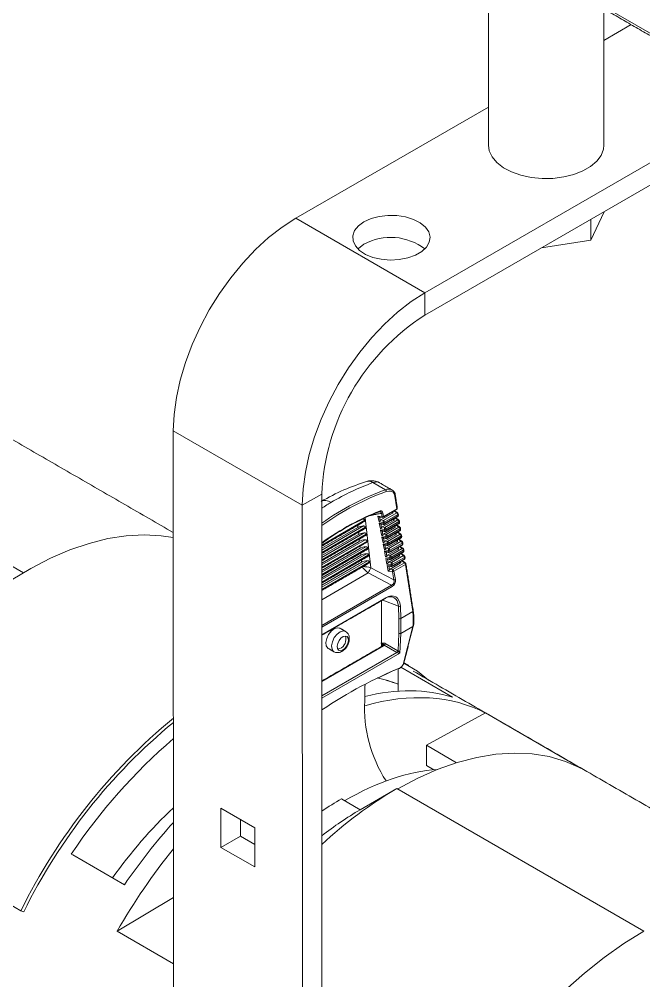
# Model space of a CAD drawing. Extents: x 12.1 to 108.7, y 1 to 80.4.
# Drawn here: x 73.32 to 77.6, y 10.23 to 16.82 of the extents above; entities that cross this region are included whole.
import ezdxf

# ---------------------------------------------------------------- set-up
doc = ezdxf.new("R2010")
doc.units = 0
doc.header["$MEASUREMENT"] = 0
doc.linetypes.add('SLD-Solid', pattern=[0])
doc.layers.get('0').update_dxf_attribs({"linetype": 'CONTINUOUS'})

msp = doc.modelspace()

# ---------------------------------------------------------------- linework, layer by layer
at = {"color": 7, "linetype": 'SLD-Solid', "lineweight": 15}
for p, q in [((77.3518, 16.8902), (77.7524, 16.6591)), ((77.3283, 16.6702), (77.516, 16.7786)), ((76.1026, 14.9423), (78.6482, 16.4118)), ((75.2187, 15.4524), (76.5384, 16.2142)), ((76.1026, 14.7888), (78.6482, 16.2583)), ((77.3304, 15.4975), (77.2397, 15.3022)), ((75.2187, 15.4524), (76.1026, 14.9423)), ((77.2397, 15.3022), (77.2397, 15.4452)), ((77.2397, 15.3022), (76.9012, 15.2498)), ((76.1026, 14.9423), (76.1026, 14.7888)), ((74.3788, 13.9973), (75.2627, 13.4872)), ((74.3794, 9.8243), (74.3788, 13.9973)), ((71.7888, 13.9277), (73.3513, 13.0258)), ((75.7467, 13.6431), (75.8319, 13.5939)), ((75.3956, 13.564), (75.2627, 13.4872)), ((75.3966, 6.7431), (75.3956, 13.564)), ((75.8953, 13.5643), (75.9108, 13.4641)), ((75.2637, 6.6664), (75.2627, 13.4872)), ((75.8016, 13.3868), (75.8811, 13.4327)), ((75.8046, 13.4327), (75.8092, 13.4082)), ((75.8188, 13.411), (75.8142, 13.4355)), ((75.8188, 13.411), (75.9108, 13.4641)), ((75.8191, 13.384), (75.9099, 13.4364)), ((75.8811, 13.4327), (75.8796, 13.4423)), ((75.9099, 13.4364), (75.8909, 13.4488)), ((75.6903, 13.3851), (75.3957, 13.215)), ((75.3957, 13.2112), (75.6907, 13.3815)), ((75.6505, 13.3784), (75.676, 13.3931)), ((75.6907, 13.3815), (75.6903, 13.3851)), ((75.733, 13.0586), (75.6943, 13.4008)), ((75.7812, 13.4123), (75.8092, 13.4082)), ((75.7885, 13.3739), (75.7812, 13.4123)), ((75.8165, 13.3694), (75.7885, 13.3739)), ((75.7923, 13.4074), (75.797, 13.3825)), ((75.8016, 13.3868), (75.8191, 13.384)), ((75.8107, 13.3387), (75.8887, 13.3837)), ((75.8183, 13.3602), (75.8165, 13.3694)), ((75.9169, 13.4246), (75.8261, 13.3722)), ((75.8261, 13.3722), (75.8279, 13.363)), ((75.8279, 13.363), (75.9183, 13.4152)), ((75.8282, 13.3359), (75.9175, 13.3874)), ((75.9245, 13.3757), (75.8352, 13.3241)), ((75.8887, 13.3837), (75.8872, 13.3934)), ((75.9175, 13.3874), (75.8984, 13.3998)), ((75.9183, 13.4152), (75.9169, 13.4246)), ((75.9259, 13.3663), (75.9245, 13.3757)), ((75.3957, 13.1807), (75.6814, 13.3456)), ((75.6957, 13.3376), (75.3957, 13.1644)), ((75.6424, 13.3355), (75.3957, 13.1931)), ((75.3957, 13.1605), (75.6961, 13.334)), ((75.6408, 13.3493), (75.6424, 13.3355)), ((75.6462, 13.3018), (75.6478, 13.288)), ((75.6961, 13.334), (75.6957, 13.3376)), ((75.7903, 13.3643), (75.8183, 13.3602)), ((75.7975, 13.3258), (75.7903, 13.3643)), ((75.8256, 13.3213), (75.7975, 13.3258)), ((75.7993, 13.3162), (75.8273, 13.3121)), ((75.8066, 13.2777), (75.7993, 13.3162)), ((75.8013, 13.3593), (75.806, 13.3344)), ((75.8104, 13.3113), (75.8151, 13.2863)), ((75.8107, 13.3387), (75.8282, 13.3359)), ((75.8197, 13.2906), (75.8963, 13.3348)), ((75.8273, 13.3121), (75.8256, 13.3213)), ((75.8352, 13.3241), (75.8369, 13.3149)), ((75.8369, 13.3149), (75.9259, 13.3663)), ((75.8372, 13.2878), (75.925, 13.3385)), ((75.932, 13.3267), (75.8442, 13.276)), ((75.8459, 13.2668), (75.9335, 13.3174)), ((75.8963, 13.3348), (75.8948, 13.3445)), ((75.925, 13.3385), (75.9059, 13.3509)), ((75.9326, 13.2895), (75.9135, 13.302)), ((75.9335, 13.3174), (75.932, 13.3267)), ((75.3957, 13.13), (75.6868, 13.2981)), ((75.701, 13.2901), (75.3957, 13.1138)), ((75.6478, 13.288), (75.3957, 13.1425)), ((75.3957, 13.1099), (75.7015, 13.2864)), ((75.3957, 13.0794), (75.6922, 13.2506)), ((75.7064, 13.2426), (75.3957, 13.0632)), ((75.6532, 13.2405), (75.3957, 13.0918)), ((75.3957, 13.0593), (75.7068, 13.2389)), ((75.3974, 13.2323), (75.4443, 13.2594)), ((75.6516, 13.2543), (75.6532, 13.2405)), ((75.7015, 13.2864), (75.701, 13.2901)), ((75.7068, 13.2389), (75.7064, 13.2426)), ((75.8346, 13.2732), (75.8066, 13.2777)), ((75.8084, 13.2682), (75.8363, 13.2641)), ((75.8156, 13.2296), (75.8084, 13.2682)), ((75.8194, 13.2632), (75.8241, 13.2382)), ((75.8197, 13.2906), (75.8372, 13.2878)), ((75.8288, 13.2425), (75.9039, 13.2858)), ((75.8288, 13.2425), (75.8463, 13.2397)), ((75.8363, 13.2641), (75.8346, 13.2732)), ((75.8378, 13.1944), (75.9115, 13.2369)), ((75.8442, 13.276), (75.8459, 13.2668)), ((75.8463, 13.2397), (75.9326, 13.2895)), ((75.9396, 13.2778), (75.8533, 13.2279)), ((75.855, 13.2188), (75.9411, 13.2685)), ((75.8553, 13.1916), (75.9402, 13.2406)), ((75.9039, 13.2858), (75.9024, 13.2956)), ((75.9115, 13.2369), (75.9099, 13.2467)), ((75.9402, 13.2406), (75.921, 13.2531)), ((75.9411, 13.2685), (75.9396, 13.2778)), ((75.3957, 13.0288), (75.6976, 13.2031)), ((75.7118, 13.195), (75.3957, 13.0125)), ((75.6585, 13.193), (75.3957, 13.0412)), ((75.3957, 13.0087), (75.7122, 13.1914)), ((75.657, 13.2068), (75.6585, 13.193)), ((75.7122, 13.1914), (75.7118, 13.195)), ((75.8437, 13.2251), (75.8156, 13.2296)), ((75.8174, 13.2201), (75.8454, 13.216)), ((75.8247, 13.1815), (75.8174, 13.2201)), ((75.8527, 13.1771), (75.8247, 13.1815)), ((75.8265, 13.1721), (75.8544, 13.168)), ((75.8337, 13.1334), (75.8265, 13.1721)), ((75.8285, 13.2152), (75.8332, 13.1901)), ((75.8378, 13.1944), (75.8553, 13.1916)), ((75.8454, 13.216), (75.8437, 13.2251)), ((75.8469, 13.1463), (75.919, 13.1879)), ((75.8544, 13.168), (75.8527, 13.1771)), ((75.8533, 13.2279), (75.855, 13.2188)), ((75.9472, 13.2288), (75.8623, 13.1798)), ((75.8623, 13.1798), (75.864, 13.1707)), ((75.864, 13.1707), (75.9486, 13.2196)), ((75.8644, 13.1435), (75.9478, 13.1916)), ((75.9548, 13.1799), (75.8714, 13.1317)), ((75.8731, 13.1227), (75.9562, 13.1707)), ((75.919, 13.1879), (75.9175, 13.1978)), ((75.9478, 13.1916), (75.9286, 13.2042)), ((75.9486, 13.2196), (75.9472, 13.2288)), ((75.9562, 13.1707), (75.9548, 13.1799)), ((75.3957, 12.9782), (75.7029, 13.1556)), ((75.7172, 13.1475), (75.3957, 12.9619)), ((75.6639, 13.1455), (75.3957, 12.9906)), ((75.3957, 12.9581), (75.7176, 13.1439)), ((75.3957, 12.9276), (75.7083, 13.108)), ((75.6624, 13.1592), (75.6639, 13.1455)), ((75.6677, 13.1117), (75.6693, 13.0979)), ((75.7176, 13.1439), (75.7172, 13.1475)), ((75.8618, 13.129), (75.8337, 13.1334)), ((75.8355, 13.124), (75.8635, 13.1199)), ((75.8428, 13.0853), (75.8355, 13.124)), ((75.8375, 13.1671), (75.8422, 13.142)), ((75.8465, 13.1191), (75.8513, 13.0939)), ((75.8469, 13.1463), (75.8644, 13.1435)), ((75.8559, 13.0982), (75.9266, 13.139)), ((75.8635, 13.1199), (75.8618, 13.129)), ((75.8714, 13.1317), (75.8731, 13.1227)), ((75.8734, 13.0954), (75.9554, 13.1427)), ((75.9624, 13.1309), (75.8804, 13.0836)), ((75.8821, 13.0746), (75.9638, 13.1218)), ((75.9266, 13.139), (75.9251, 13.1489)), ((75.9554, 13.1427), (75.9361, 13.1552)), ((75.9629, 13.0938), (75.9436, 13.1063)), ((75.9638, 13.1218), (75.9624, 13.1309)), ((75.7226, 13.1), (75.3957, 12.9113)), ((75.6693, 13.0979), (75.3957, 12.94)), ((75.3957, 12.9074), (75.723, 13.0964)), ((75.723, 13.0964), (75.7226, 13.1)), ((75.8905, 12.976), (75.733, 13.0586)), ((75.8708, 13.0809), (75.8428, 13.0853)), ((75.8445, 13.076), (75.8725, 13.0719)), ((75.8518, 13.0372), (75.8445, 13.076)), ((75.8799, 13.0328), (75.8518, 13.0372)), ((75.8556, 13.071), (75.8603, 13.0458)), ((75.8559, 13.0982), (75.8734, 13.0954)), ((75.865, 13.0501), (75.9342, 13.09)), ((75.865, 13.0501), (75.8825, 13.0473)), ((75.8725, 13.0719), (75.8708, 13.0809)), ((75.8804, 13.0836), (75.8821, 13.0746)), ((75.8825, 13.0473), (75.9629, 13.0938)), ((75.9699, 13.082), (75.8895, 13.0355)), ((75.9342, 13.09), (75.9326, 13.1)), ((75.9699, 13.082), (76.0199, 12.7594)), ((75.7148, 13.0243), (75.3957, 12.8401)), ((75.7148, 13.0243), (75.8748, 12.9404)), ((75.8799, 13.0328), (75.8905, 12.976)), ((75.9001, 12.9787), (75.8895, 13.0355)), ((75.3957, 12.6638), (75.8748, 12.9404)), ((75.8783, 12.9317), (75.3957, 12.6531)), ((75.3958, 12.6011), (75.8339, 12.8541)), ((75.8056, 12.8255), (75.8053, 12.8337)), ((75.8056, 12.5206), (75.8056, 12.8255)), ((75.8134, 12.8384), (75.921, 12.7962)), ((75.921, 12.7962), (75.925, 12.7119)), ((75.9385, 12.7124), (75.9344, 12.797)), ((75.925, 12.7119), (75.925, 12.6102)), ((75.9385, 12.7124), (76.0198, 12.7594)), ((75.9385, 12.7124), (75.9385, 12.7124)), ((75.9385, 12.6104), (75.9385, 12.7124)), ((76.0198, 12.7594), (76.0199, 12.7594)), ((76.0198, 12.7594), (76.0232, 12.7293)), ((76.0232, 12.7293), (76.0232, 12.666)), ((76.0195, 12.6571), (75.9385, 12.6104)), ((76.0195, 12.6571), (75.9545, 12.3969)), ((75.925, 12.6102), (75.9188, 12.4906)), ((75.9314, 12.4747), (75.9385, 12.6104)), ((75.9385, 12.6104), (75.9385, 12.6104)), ((75.8191, 12.5243), (75.3958, 12.2799)), ((75.8056, 12.5389), (75.8119, 12.5342)), ((75.8119, 12.5342), (75.8119, 12.5243)), ((75.8244, 12.5289), (75.9109, 12.4789)), ((75.918, 12.4911), (75.8314, 12.5411)), ((75.3958, 12.1816), (75.9109, 12.4789)), ((75.9314, 12.4747), (75.3958, 12.1655)), ((75.9114, 12.4787), (75.9109, 12.4789)), ((75.9188, 12.4906), (75.918, 12.4911)), ((75.9184, 12.369), (75.9184, 12.2625)), ((75.9368, 12.3778), (76.2913, 12.1731)), ((75.6907, 12.2435), (75.694, 12.2607)), ((75.9155, 12.2637), (75.9184, 12.262)), ((75.9184, 12.2143), (75.9184, 12.262)), ((75.6907, 12.1492), (75.6907, 12.2435)), ((76.1132, 11.8436), (76.5175, 12.065)), ((77.1702, 11.6882), (76.5175, 12.065)), ((76.1132, 11.7048), (76.1132, 11.8436)), ((76.3197, 11.7244), (76.1132, 11.8436)), ((76.1629, 11.6761), (76.1132, 11.7048)), ((75.6601, 11.403), (75.9111, 11.548)), ((75.9111, 11.548), (77.6024, 10.5716)), ((71.9906, 11.4861), (73.3341, 10.7105)), ((75.5321, 11.4769), (75.6601, 11.403)), ((74.7051, 11.4124), (74.9371, 11.2786)), ((74.7052, 11.1446), (74.7051, 11.4124)), ((74.8381, 11.2213), (74.8381, 11.3357)), ((74.9371, 11.2786), (74.9371, 11.0107)), ((74.7052, 11.1446), (74.8381, 11.2213)), ((74.9371, 11.1642), (74.8381, 11.2213)), ((74.9371, 11.0107), (74.7052, 11.1446)), ((73.6794, 11.0988), (73.6795, 11.0989)), ((73.6893, 11.0933), (73.6794, 11.0988)), ((73.6795, 11.0989), (73.6893, 11.0933)), ((74.0436, 10.8887), (73.6893, 11.0933)), ((74.3793, 10.8014), (73.9936, 10.571)), ((73.3341, 10.7105), (73.3537, 10.7031)), ((74.3793, 10.3483), (73.9936, 10.571))]:
    msp.add_line(p, q, dxfattribs=at)
at = {"color": 7, "linetype": 'SLD-Solid', "lineweight": 15, "flags": 128}
for points in [[(77.3284, 15.9526), (77.3256, 15.9255), (77.3097, 15.8831), (77.2801, 15.8433), (77.238, 15.8074), (77.1849, 15.7767), (77.1227, 15.7524), (77.0537, 15.7354), (76.9803, 15.7261), (76.9052, 15.7251), (76.8312, 15.7323), (76.7608, 15.7474), (76.6967, 15.77), (76.6411, 15.7991), (76.5961, 15.8338), (76.5633, 15.8728), (76.5439, 15.9147), (76.5384, 15.9525)], [(74.3788, 13.9973), (74.3841, 14.109), (74.3998, 14.2253), (74.4259, 14.3449), (74.4619, 14.4662), (74.5075, 14.5878), (74.562, 14.708), (74.6247, 14.8253), (74.695, 14.9384), (74.7718, 15.0457), (74.8542, 15.1459), (74.9412, 15.2378), (75.0318, 15.3201), (75.1246, 15.392), (75.2187, 15.4524)], [(75.685, 15.4281), (75.6468, 15.4002), (75.6207, 15.368), (75.6083, 15.3331), (75.6101, 15.2976), (75.626, 15.2632), (75.6553, 15.2319), (75.6963, 15.2053), (75.7468, 15.1849), (75.804, 15.1718), (75.865, 15.1666), (75.9265, 15.1697), (75.985, 15.1809), (76.0374, 15.1996), (76.081, 15.2248), (76.1134, 15.2551), (76.1328, 15.2888), (76.1381, 15.3243), (76.1292, 15.3595), (76.1065, 15.3925), (76.0711, 15.4217), (76.025, 15.4453), (75.9708, 15.4622), (75.9112, 15.4714), (75.8496, 15.4725), (75.7892, 15.4653), (75.7334, 15.4502), (75.685, 15.4281)], [(75.685, 15.2746), (75.6468, 15.2467), (75.643, 15.243)], [(75.2627, 13.4872), (75.2679, 13.5989), (75.2837, 13.7152), (75.3098, 13.8348), (75.3458, 13.9562), (75.3914, 14.0777), (75.4459, 14.1979), (75.5086, 14.3152), (75.5788, 14.4283), (75.6557, 14.5356), (75.7381, 14.6358), (75.8251, 14.7277), (75.9156, 14.8101), (76.0085, 14.8819), (76.1026, 14.9423)], [(75.8103, 13.4048), (75.8101, 13.4048), (75.8098, 13.4052), (75.8095, 13.406), (75.8093, 13.407), (75.8092, 13.4082)], [(75.8183, 13.3602), (75.8184, 13.3589), (75.8185, 13.3579), (75.8188, 13.3572), (75.8191, 13.3568), (75.8193, 13.3567)], [(75.8273, 13.3121), (75.8274, 13.3109), (75.8276, 13.3099), (75.8278, 13.3091), (75.8282, 13.3087), (75.8284, 13.3086)], [(74.3789, 13.2659), (74.2958, 13.2787), (74.1781, 13.2851), (74.056, 13.2785), (73.9301, 13.259), (73.8011, 13.2268), (73.6697, 13.1819), (73.5367, 13.1247), (73.4029, 13.0555), (73.2688, 12.9746), (73.1354, 12.8826), (73.0033, 12.7799), (72.8733, 12.667), (72.746, 12.5447), (72.6223, 12.4136), (72.5028, 12.2744), (72.3882, 12.128), (72.2791, 11.975), (72.176, 11.8165), (72.0797, 11.6532), (71.9906, 11.4861)], [(75.8363, 13.2641), (75.8364, 13.2628), (75.8366, 13.2618), (75.8369, 13.2611), (75.8372, 13.2607), (75.8374, 13.2606)], [(75.8454, 13.216), (75.8455, 13.2148), (75.8457, 13.2137), (75.8459, 13.213), (75.8463, 13.2126), (75.8465, 13.2125)], [(75.8544, 13.168), (75.8545, 13.1667), (75.8547, 13.1657), (75.855, 13.165), (75.8553, 13.1646), (75.8555, 13.1645)], [(75.8635, 13.1199), (75.8636, 13.1186), (75.8637, 13.1176), (75.864, 13.1169), (75.8643, 13.1165), (75.8645, 13.1164)], [(75.8725, 13.0719), (75.8726, 13.0706), (75.8728, 13.0696), (75.873, 13.0689), (75.8734, 13.0685), (75.8736, 13.0684)], [(75.5206, 12.6456), (75.5053, 12.6493), (75.4839, 12.6434), (75.4621, 12.6272), (75.443, 12.6033), (75.4297, 12.5753), (75.4242, 12.5475), (75.4272, 12.524), (75.4384, 12.5084), (75.4407, 12.507)], [(75.4792, 12.4847), (75.4773, 12.486), (75.4661, 12.5015), (75.4631, 12.525), (75.4686, 12.5529), (75.4819, 12.5809), (75.501, 12.6048), (75.5228, 12.6209), (75.5442, 12.6268), (75.5597, 12.623)], [(75.5427, 12.5879), (75.5277, 12.5768), (75.5146, 12.5604), (75.5054, 12.5411), (75.5016, 12.5219), (75.5037, 12.5058), (75.5114, 12.4951), (75.5235, 12.4915), (75.5382, 12.4956), (75.5532, 12.5067), (75.5663, 12.5231), (75.5755, 12.5424), (75.5793, 12.5615), (75.5772, 12.5777), (75.5695, 12.5884), (75.5574, 12.5919), (75.5427, 12.5879)], [(75.5057, 12.5016), (75.5061, 12.5016), (75.5208, 12.5056)], [(76.1283, 12.2907), (76.0525, 12.3504), (75.9592, 12.4072)], [(75.9163, 11.545), (76.0499, 11.616), (76.1878, 11.6774), (76.3242, 11.7258), (76.4582, 11.761), (76.589, 11.7828), (76.7159, 11.791), (76.8382, 11.7855), (76.9551, 11.7665), (77.066, 11.734), (77.1702, 11.6882)], [(75.8569, 8.0798), (75.9023, 8.2546), (75.9571, 8.4306), (76.0211, 8.6067), (76.0939, 8.782), (76.1751, 8.9555), (76.2643, 9.1263), (76.3609, 9.2933), (76.4644, 9.4557), (76.5743, 9.6126), (76.6899, 9.763), (76.8106, 9.9062), (76.9357, 10.0413), (77.0645, 10.1677), (77.1964, 10.2845), (77.3304, 10.3911), (77.466, 10.487), (77.6024, 10.5716)]]:
    msp.add_lwpolyline(points, dxfattribs=at)
at = {"color": 7, "linetype": 'SLD-Solid', "lineweight": 15}
for centre, radius, start, end in [((75.8695, 14.9377), 0.3841, 52.65426, 118.70413), ((76.9263, 13.4969), 1.5322, 122.5213, 177.49002), ((75.8243, 13.5828), 0.0135, 354.43633, 55.51887), ((75.7863, 13.4476), 0.0058, 282.90642, 2.81751), ((75.8055, 13.4476), 0.0149, 266.44515, 305.68675), ((75.9037, 13.4677), 0.01, 299.99731, 0), ((75.9057, 13.4633), 0.00517, 305.99954, 9.30333), ((75.9128, 13.4319), 0.00535, 62.38373, 122.9562), ((75.9014, 13.4234), 0.0155, 4.50671, 56.94993), ((75.9081, 13.4689), 0.00554, 299.24671, 3.571), ((75.9037, 13.4677), 0.01, 0, 8.80187), ((75.9098, 13.4283), 0.01, 8.80187, 56.93993), ((75.8101, 13.4231), 0.0149, 266.44515, 305.68675), ((75.8118, 13.4147), 0.01, 261.64883, 299.99731), ((75.8559, 13.3699), 0.0394, 159.04028, 180.65212), ((75.8174, 13.3843), 0.0149, 266.44515, 305.68675), ((75.8137, 13.4102), 0.00517, 305.99954, 9.30333), ((75.8107, 13.371), 0.0155, 4.50671, 56.94993), ((75.9113, 13.4188), 0.01, 299.99731, 0), ((75.9132, 13.4144), 0.00517, 305.99954, 9.30333), ((75.914, 13.4295), 0.00568, 300.1444, 2.67331), ((75.9204, 13.3829), 0.00535, 62.38373, 122.9562), ((75.909, 13.3744), 0.0155, 4.50671, 56.94993), ((75.9155, 13.4201), 0.00568, 300.1444, 2.67331), ((75.9113, 13.4188), 0.01, 0, 8.80187), ((75.9174, 13.3793), 0.01, 8.80187, 56.93993), ((75.9189, 13.3699), 0.01, 299.99731, 0), ((75.9216, 13.3806), 0.00568, 300.1444, 2.67331), ((75.9231, 13.3712), 0.00568, 300.1444, 2.67331), ((75.9189, 13.3699), 0.01, 0, 8.80187), ((75.8192, 13.375), 0.0149, 266.44515, 305.68675), ((75.8208, 13.3666), 0.01, 261.64883, 299.99731), ((75.865, 13.3218), 0.0394, 159.04028, 180.65212), ((75.8265, 13.3362), 0.0149, 266.44515, 305.68675), ((75.8229, 13.362), 0.00502, 304.94113, 10.36175), ((75.8282, 13.327), 0.0149, 266.44515, 305.68675), ((75.8197, 13.3229), 0.0155, 4.50671, 56.94993), ((75.8298, 13.3185), 0.01, 261.64883, 299.99731), ((75.832, 13.314), 0.00502, 304.94113, 10.36175), ((75.9208, 13.3654), 0.00517, 305.99954, 9.30333), ((75.928, 13.334), 0.00535, 62.38373, 122.9562), ((75.9166, 13.3255), 0.0155, 4.50671, 56.94993), ((75.925, 13.3304), 0.01, 8.80187, 56.93993), ((75.9264, 13.321), 0.01, 299.99731, 0), ((75.9284, 13.3165), 0.00517, 305.99954, 9.30333), ((75.9292, 13.3316), 0.00568, 300.1444, 2.67331), ((75.9306, 13.3223), 0.00568, 300.1444, 2.67331), ((75.9264, 13.321), 0.01, 0, 8.80187), ((75.874, 13.2737), 0.0394, 159.04028, 180.65212), ((75.8355, 13.2881), 0.0149, 266.44515, 305.68675), ((75.8373, 13.2789), 0.0149, 266.44515, 305.68675), ((75.8288, 13.2748), 0.0155, 4.50671, 56.94993), ((75.8389, 13.2705), 0.01, 261.64883, 299.99731), ((75.8831, 13.2256), 0.0394, 159.04028, 180.65212), ((75.841, 13.2659), 0.00502, 304.94113, 10.36175), ((75.8378, 13.2267), 0.0155, 4.50671, 56.94993), ((75.9355, 13.2851), 0.00535, 62.38373, 122.9562), ((75.9242, 13.2766), 0.0155, 4.50671, 56.94993), ((75.9326, 13.2814), 0.01, 8.80187, 56.93993), ((75.934, 13.2721), 0.01, 299.99731, 0), ((75.936, 13.2676), 0.00517, 305.99954, 9.30333), ((75.9368, 13.2827), 0.00568, 300.1444, 2.67331), ((75.9431, 13.2361), 0.00535, 62.38373, 122.9562), ((75.9317, 13.2276), 0.0155, 4.50671, 56.94993), ((75.9382, 13.2734), 0.00568, 300.1444, 2.67331), ((75.934, 13.2721), 0.01, 0, 8.80187), ((75.9401, 13.2325), 0.01, 8.80187, 56.93993), ((75.8446, 13.24), 0.0149, 266.44515, 305.68675), ((75.8463, 13.2309), 0.0149, 266.44515, 305.68675), ((75.8479, 13.2224), 0.01, 261.64883, 299.99731), ((75.8921, 13.1775), 0.0394, 159.04028, 180.65212), ((75.8536, 13.1919), 0.0149, 266.44515, 305.68675), ((75.85, 13.2179), 0.00502, 304.94113, 10.36175), ((75.8553, 13.1828), 0.0149, 266.44515, 305.68675), ((75.8469, 13.1786), 0.0155, 4.50671, 56.94993), ((75.8591, 13.1698), 0.00502, 304.94113, 10.36175), ((75.9416, 13.2232), 0.01, 299.99731, 0), ((75.9435, 13.2187), 0.00517, 305.99954, 9.30333), ((75.9444, 13.2337), 0.00568, 300.1444, 2.67331), ((75.9507, 13.1872), 0.00535, 62.38373, 122.9562), ((75.9393, 13.1787), 0.0155, 4.50671, 56.94993), ((75.9458, 13.2245), 0.00568, 300.1444, 2.67331), ((75.9416, 13.2232), 0.01, 0, 8.80187), ((75.9477, 13.1835), 0.01, 8.80187, 56.93993), ((75.9491, 13.1743), 0.01, 299.99731, 0), ((75.9511, 13.1698), 0.00517, 305.99954, 9.30333), ((75.9519, 13.1848), 0.00568, 300.1444, 2.67331), ((75.9534, 13.1756), 0.00568, 300.1444, 2.67331), ((75.9491, 13.1743), 0.01, 0, 8.80187), ((75.857, 13.1744), 0.01, 261.64883, 299.99731), ((75.9012, 13.1294), 0.0394, 159.04028, 180.65212), ((75.8627, 13.1438), 0.0149, 266.44515, 305.68675), ((75.8644, 13.1348), 0.0149, 266.44515, 305.68675), ((75.8559, 13.1305), 0.0155, 4.50671, 56.94993), ((75.866, 13.1263), 0.01, 261.64883, 299.99731), ((75.8681, 13.1218), 0.00502, 304.94113, 10.36175), ((75.9583, 13.1382), 0.00535, 62.38373, 122.9562), ((75.9469, 13.1297), 0.0155, 4.50671, 56.94993), ((75.9553, 13.1346), 0.01, 8.80187, 56.93993), ((75.9567, 13.1254), 0.01, 299.99731, 0), ((75.9587, 13.1209), 0.00517, 305.99954, 9.30333), ((75.9595, 13.1358), 0.00568, 300.1444, 2.67331), ((75.9609, 13.1267), 0.00568, 300.1444, 2.67331), ((75.9567, 13.1254), 0.01, 0, 8.80187), ((75.9505, 12.9211), 0.2573, 147.69045, 156.35456), ((75.9102, 13.0813), 0.0394, 159.04028, 180.65212), ((75.8717, 13.0957), 0.0149, 266.44515, 305.68675), ((75.8734, 13.0867), 0.0149, 266.44515, 305.68675), ((75.865, 13.0824), 0.0155, 4.50671, 56.94993), ((75.875, 13.0783), 0.01, 261.64883, 299.99731), ((75.9192, 13.0332), 0.0394, 159.04028, 180.65212), ((75.8772, 13.0737), 0.00502, 304.94113, 10.36175), ((75.874, 13.0343), 0.0155, 4.50671, 56.94993), ((75.9659, 13.0893), 0.00535, 62.38373, 122.9562), ((75.9545, 13.0808), 0.0155, 4.50671, 56.94993), ((75.9629, 13.0856), 0.01, 8.80187, 56.93993), ((75.9671, 13.0869), 0.00568, 300.1444, 2.67331), ((75.8808, 13.0476), 0.0149, 266.44515, 305.68675), ((75.8915, 12.9908), 0.0149, 266.44515, 305.68675), ((75.8627, 12.9304), 0.0156, 4.68005, 39.5499), ((75.8289, 12.8532), 0.00506, 305.29019, 10.01269), ((75.9268, 12.8114), 0.0163, 248.78309, 297.80586), ((75.4906, 12.5697), 0.0708, 295.24042, 18.312), ((75.8239, 12.533), 0.012, 154.89616, 174.57035), ((75.7996, 12.5406), 0.0137, 349.54008, 8.519), ((75.8156, 12.5204), 0.00516, 47.64042, 114.50974), ((75.8132, 12.5435), 0.0184, 307.47411, 352.52589), ((75.8997, 12.4935), 0.0184, 307.47411, 352.52589), ((75.8994, 12.4944), 0.0197, 307.21266, 349.00458), ((75.9276, 12.3752), 0.00531, 240.31182, 290.4156), ((75.9269, 12.3755), 0.00587, 296.3102, 354.74246), ((75.9256, 12.3795), 0.01, 292.43805, 302.4632), ((75.9283, 12.3745), 0.00438, 307.47991, 5.78801), ((76.6051, 12.0983), 0.9157, 176.81372, 212.97099), ((76.933, 8.935), 4.013, 129.52458, 153.74126), ((76.9037, 8.9515), 3.9586, 129.62474, 153.73678), ((76.9585, 8.9015), 3.9472, 130.80314, 146.17373), ((77.4182, 8.9827), 2.9753, 120.43361, 132.81868), ((76.5457, 9.1144), 3.1607, 133.27058, 144.81541), ((76.8664, 9.3302), 2.3983, 120.19831, 127.81582)]:
    msp.add_arc(centre, radius, start, end, dxfattribs=at)
for centre, major_axis, ratio, start_param, end_param in [((75.6266, 11.5734), (1.0308, 2.0018), 0.606843, 0.574391, 0.849099), ((75.6336, 11.5698), (1.0257, 1.9932), 0.60697, 0.574247, 0.853874), ((75.8206, 13.4863), (0.0554, 0.1065), 0.604579, 5.923485, 6.860106), ((75.8277, 13.4827), (0.0504, 0.0979), 0.60697, 5.935899, 6.857432), ((75.6361, 11.5143), (0.9928, 1.9312), 0.606953, 0.600984, 0.859909), ((75.874, 13.4368), (0.0101, 0), 0.578066, 5.500531, 6.374197), ((75.6795, 13.3581), (0.0603, -0.0001), 0.581691, 1.628662, 1.801841), ((75.7838, 13.4188), (0.0105, -0.0101), 0.443807, 4.891715, 5.946127), ((75.791, 13.3803), (0.00839, 0.00863), 0.259031, 4.154567, 5.208979), ((75.8022, 13.3785), (0.00622, 0.00869), 0.616507, 0.936244, 1.553976), ((75.8816, 13.3879), (0.0101, 0), 0.578066, 5.500531, 6.374197), ((75.6849, 13.3106), (0.0603, -0.0001), 0.581691, 1.628662, 2.353592), ((75.7928, 13.3707), (0.0105, -0.0101), 0.443807, 4.891715, 5.946127), ((75.8001, 13.3322), (0.00839, 0.00863), 0.259031, 4.154567, 5.208979), ((75.8019, 13.3226), (0.0105, -0.0101), 0.443807, 4.891715, 5.946127), ((75.8113, 13.3304), (0.00622, 0.00869), 0.616507, 0.936244, 1.553976), ((75.8892, 13.3389), (0.0101, 0), 0.578066, 5.500531, 6.374197), ((75.6902, 13.2631), (0.0603, -0.0001), 0.581691, 1.628662, 2.353592), ((75.6956, 13.2156), (0.0603, -0.0001), 0.581691, 1.628662, 2.353592), ((75.8091, 13.2841), (0.00839, 0.00863), 0.259031, 4.154567, 5.208979), ((75.8109, 13.2746), (0.0105, -0.0101), 0.443807, 4.891715, 5.946127), ((75.8203, 13.2823), (0.00622, 0.00869), 0.616507, 0.936244, 1.553976), ((75.8182, 13.236), (0.00839, 0.00863), 0.259031, 4.154567, 5.208979), ((75.8294, 13.2342), (0.00622, 0.00869), 0.616507, 0.936244, 1.553976), ((75.8967, 13.29), (0.0101, 0), 0.578066, 5.500531, 6.374197), ((75.9043, 13.241), (0.0101, 0), 0.578066, 5.500531, 6.374197), ((75.701, 13.1681), (0.0603, -0.0001), 0.581691, 1.628662, 2.353592), ((75.82, 13.2265), (0.0105, -0.0101), 0.443807, 4.891715, 5.946127), ((75.8272, 13.1879), (0.00839, 0.00863), 0.259031, 4.154567, 5.208979), ((75.829, 13.1785), (0.0105, -0.0101), 0.443807, 4.891715, 5.946127), ((75.8384, 13.1861), (0.00622, 0.00869), 0.616507, 0.936244, 1.553976), ((75.9119, 13.1921), (0.0101, 0), 0.578066, 5.500531, 6.374197), ((75.7064, 13.1206), (0.0603, -0.0001), 0.581691, 1.628662, 2.353592), ((75.7118, 13.073), (0.0603, -0.0001), 0.581691, 1.628662, 2.353592), ((75.8363, 13.1398), (0.00839, 0.00863), 0.259031, 4.154567, 5.208979), ((75.838, 13.1304), (0.0105, -0.0101), 0.443807, 4.891715, 5.946127), ((75.8475, 13.138), (0.00622, 0.00869), 0.616507, 0.936244, 1.553976), ((75.9195, 13.1431), (0.0101, 0), 0.578066, 5.500531, 6.374197), ((75.7152, 13.0425), (0.0478, -0.0415), 0.225659, 3.849173, 4.89637), ((75.7152, 13.0425), (0.0617, -0.0151), 0.320651, 1.357691, 2.282996), ((75.8453, 13.0917), (0.00839, 0.00863), 0.259031, 4.154567, 5.208979), ((75.8471, 13.0824), (0.0105, -0.0101), 0.443807, 4.891715, 5.946127), ((75.8565, 13.0899), (0.00622, 0.00869), 0.616507, 0.936244, 1.553976), ((75.8544, 13.0436), (0.00839, 0.00863), 0.259031, 4.154567, 5.208979), ((75.8656, 13.0418), (0.00622, 0.00869), 0.616507, 0.936244, 1.553976), ((75.9271, 13.0942), (0.0101, 0), 0.578066, 5.500531, 6.374197), ((75.8591, 12.9693), (0.0298, -0.0169), 0.875287, 5.663583, 7.075109), ((75.8661, 12.9656), (0.0178, 0.0358), 0.831447, 4.037198, 5.448723), ((75.8316, 12.7445), (0.0589, 0.1108), 0.607467, 5.485361, 7.048561), ((75.8387, 12.7408), (0.0625, 0.1202), 0.605304, 5.479606, 7.042806), ((75.9315, 12.7163), (0.01, 0.00024), 0.563161, 4.000594, 5.484124), ((76.0128, 12.7632), (0.00991, 0.00133), 0.627377, 5.422325, 6.295991), ((76.0162, 12.7334), (0.00999, 0.00056), 0.611383, 5.463282, 6.317691), ((76.054, 12.8277), (0.0347, 0.1707), 0.036347, 3.173727, 3.474397), ((75.9315, 12.6147), (0.01, -0.00026), 0.591308, 4.029737, 5.513267), ((75.9111, 12.4787), (0.1099, -0.0644), 0.111287, 2.734051, 3.108061), ((75.9047, 12.4742), (0.1026, -0.0676), 0.056086, 2.711532, 3.184233), ((75.8008, 12.5285), (0.0149, -0.0022), 0.653323, 0.100655, 0.829602), ((75.8014, 12.5362), (0.025, -0.0021), 0.625176, 5.549723, 5.927657), ((75.9244, 12.4793), (0.0154, -0.002), 0.262149, 3.739569, 5.223228), ((75.9244, 12.4793), (-0.009, 0.0124), 0.233872, 4.179366, 5.663024), ((75.9327, 12.4135), (0.0269, 0.0422), 0.545295, 4.005252, 4.667084), ((75.452, 9.5178), (1.8185, 2.8489), 0.545295, 0.66147, 0.887319), ((74.7878, 10.0797), (1.2487, 2.1254), 0.582398, 0.091345, 0.193714), ((74.7878, 10.0797), (1.2484, 2.125), 0.582398, 0.091175, 0.193377), ((75.1803, 9.8531), (1.2756, 2.2484), 0.572321, 0.120984, 0.495486), ((75.2474, 9.8143), (1.3095, 2.2289), 0.582398, 0.029866, 0.546904), ((75.548, 9.6408), (1.1004, 1.9396), 0.572321, 0.358036, 0.777716), ((75.5321, 9.656), (1.1296, 1.9228), 0.582398, 0.789757, 0.875466), ((75.1742, 9.8627), (1.3095, 2.2289), 0.582398, 1.235541, 1.449803), ((75.1742, 9.8627), (1.3095, 2.2289), 0.582398, 1.235541, 1.449803), ((75.2634, 9.8111), (1.2756, 2.2484), 0.572321, 1.290802, 1.557539)]:
    msp.add_ellipse(centre, major_axis=major_axis, ratio=ratio, start_param=start_param, end_param=end_param, dxfattribs=at)
for points, degree in [([(76.5383, 16.9085), (76.5384, 15.9525)], 1), ([(77.3284, 15.9526), (77.3283, 16.8765)], 1), ([(77.3622, 16.8673), (77.7628, 16.6362)], 1), ([(74.3789, 13.3006), (73.05, 14.0677)], 1), ([(75.4591, 13.5073), (75.507, 13.5337), (75.6029, 13.5866), (75.6976, 13.6238), (75.7449, 13.6425)], 3), ([(75.7186, 13.6541), (75.71, 13.6522)], 1), ([(75.7449, 13.6425), (75.7467, 13.6431)], 1), ([(75.8777, 13.5919), (75.791, 13.6419)], 1), ([(75.8954, 13.5741), (75.8951, 13.5742)], 1), ([(75.9136, 13.4693), (75.8979, 13.5705)], 1), ([(75.4591, 13.5073), (75.3956, 13.4674)], 1), ([(75.7288, 13.4174), (75.8046, 13.4327)], 1), ([(75.7876, 13.4419), (75.7741, 13.4392)], 1), ([(75.7886, 13.442), (75.791, 13.4428)], 1), ([(75.7894, 13.4423), (75.791, 13.4425)], 1), ([(75.8168, 13.406), (75.9087, 13.4591)], 1), ([(75.884, 13.4373), (75.883, 13.4442)], 1), ([(75.9153, 13.4366), (75.8939, 13.4505)], 1), ([(75.3957, 13.2078), (75.6876, 13.3763)], 1), ([(75.7904, 13.4077), (75.8103, 13.4048)], 1), ([(75.8258, 13.3579), (75.9163, 13.4102)], 1), ([(75.8916, 13.3884), (75.8905, 13.3953)], 1), ([(75.9229, 13.3877), (75.9015, 13.4016)], 1), ([(75.9212, 13.4204), (75.9197, 13.4298)], 1), ([(75.9287, 13.3715), (75.9273, 13.3808)], 1), ([(75.3957, 13.1572), (75.693, 13.3288)], 1), ([(75.7994, 13.3596), (75.8193, 13.3567)], 1), ([(75.8085, 13.3116), (75.8284, 13.3086)], 1), ([(75.8348, 13.3099), (75.9239, 13.3613)], 1), ([(75.8439, 13.2618), (75.9314, 13.3124)], 1), ([(75.8992, 13.3394), (75.8981, 13.3464)], 1), ([(75.9304, 13.3387), (75.909, 13.3527)], 1), ([(75.938, 13.2898), (75.9165, 13.3038)], 1), ([(75.9363, 13.3226), (75.9349, 13.3319)], 1), ([(75.3957, 13.1065), (75.6984, 13.2813)], 1), ([(75.8175, 13.2635), (75.8374, 13.2606)], 1), ([(75.8529, 13.2138), (75.939, 13.2635)], 1), ([(75.9068, 13.2905), (75.9057, 13.2975)], 1), ([(75.9144, 13.2415), (75.9133, 13.2486)], 1), ([(75.9456, 13.2408), (75.9241, 13.2549)], 1), ([(75.9439, 13.2737), (75.9424, 13.2829)], 1), ([(75.3957, 13.0559), (75.7038, 13.2338)], 1), ([(75.3957, 13.0053), (75.7092, 13.1863)], 1), ([(75.8265, 13.2155), (75.8465, 13.2125)], 1), ([(75.862, 13.1657), (75.9466, 13.2146)], 1), ([(75.9219, 13.1926), (75.9208, 13.1997)], 1), ([(75.9532, 13.1919), (75.9316, 13.2059)], 1), ([(75.9515, 13.2248), (75.95, 13.234)], 1), ([(75.959, 13.1758), (75.9576, 13.1851)], 1), ([(75.3957, 12.9547), (75.7145, 13.1387)], 1), ([(75.8356, 13.1674), (75.8555, 13.1645)], 1), ([(75.8446, 13.1194), (75.8645, 13.1164)], 1), ([(75.871, 13.1177), (75.9541, 13.1657)], 1), ([(75.88, 13.0696), (75.9617, 13.1168)], 1), ([(75.9295, 13.1436), (75.9284, 13.1508)], 1), ([(75.9608, 13.143), (75.9392, 13.157)], 1), ([(75.9683, 13.094), (75.9467, 13.1081)], 1), ([(75.9666, 13.1269), (75.9652, 13.1361)], 1), ([(75.3957, 12.9041), (75.7199, 13.0912)], 1), ([(75.8537, 13.0713), (75.8736, 13.0684)], 1), ([(75.9371, 13.0947), (75.936, 13.1019)], 1), ([(76.0227, 12.7647), (75.9728, 13.0872)], 1), ([(75.3958, 12.5973), (75.8318, 12.849)], 1), ([(76.0262, 12.7342), (76.0227, 12.7645)], 1), ([(76.0262, 12.6764), (76.0262, 12.7338)], 1), ([(75.5595, 12.6231), (75.5206, 12.6456)], 1), ([(75.9567, 12.3975), (76.0258, 12.6736)], 1), ([(75.8135, 12.5251), (75.3958, 12.284)], 1), ([(75.4407, 12.507), (75.4795, 12.4845)], 1), ([(75.9896, 12.3905), (75.9593, 12.408)], 1), ([(78.8948, 10.6936), (76.0219, 12.3521)], 1)]:
    msp.add_open_spline(points, degree=degree, dxfattribs=at)
for points, knots in [([(75.7083, 13.6518), (75.6541, 13.6335), (75.5451, 13.5969), (75.4428, 13.5418), (75.3913, 13.514)], [0, 0, 0, 0, 0.497074, 1, 1, 1, 1]), ([(75.7449, 13.6425), (75.7379, 13.647), (75.7253, 13.6551), (75.7137, 13.6518), (75.7086, 13.6503)], [0, 0, 0, 0, 0.562751, 1, 1, 1, 1]), ([(75.7467, 13.6431), (75.7408, 13.6478), (75.7313, 13.6556), (75.7223, 13.6533), (75.7188, 13.6524)], [0, 0, 0, 0, 0.612668, 1, 1, 1, 1]), ([(75.7913, 13.6418), (75.7873, 13.6439), (75.7788, 13.6483), (75.7621, 13.6533), (75.7418, 13.6564), (75.7271, 13.6549), (75.7191, 13.6541)], [0, 0, 0, 0, 0.197154, 0.418628, 0.683883, 1, 1, 1, 1]), ([(75.7467, 13.6431), (75.7541, 13.645), (75.769, 13.6488), (75.7841, 13.6469), (75.79, 13.642), (75.7909, 13.6412)], [0, 0, 0, 0, 0.45534, 0.910681, 1, 1, 1, 1]), ([(75.8954, 13.5741), (75.896, 13.5736), (75.8974, 13.5726), (75.8981, 13.5703), (75.8978, 13.5679), (75.8967, 13.5659), (75.8957, 13.5647), (75.8953, 13.5643), (75.8953, 13.5643)], [0, 0, 0, 0, 0.219281, 0.438507, 0.659241, 0.882986, 0.98583, 1, 1, 1, 1]), ([(75.4591, 13.5073), (75.4476, 13.5123), (75.4239, 13.5226), (75.3998, 13.5223), (75.3922, 13.514), (75.3917, 13.5135)], [0, 0, 0, 0, 0.465406, 0.966483, 1, 1, 1, 1]), ([(75.7876, 13.4419), (75.7829, 13.4401), (75.7594, 13.4309), (75.6809, 13.3975), (75.6019, 13.3572), (75.5233, 13.3113), (75.471, 13.28), (75.424, 13.2459), (75.3957, 13.2253)], [0, 0, 0, 0, 0.035998, 0.180013, 0.600615, 0.636613, 0.780627, 1, 1, 1, 1]), ([(75.8142, 13.4355), (75.8134, 13.4383), (75.8118, 13.4439), (75.8062, 13.4487), (75.7994, 13.4501), (75.7945, 13.4486), (75.7921, 13.4479)], [0, 0, 0, 0, 0.261879, 0.524407, 0.77642, 1, 1, 1, 1]), ([(75.7947, 13.4432), (75.7948, 13.4432), (75.7969, 13.4436), (75.8, 13.4421), (75.8036, 13.4387), (75.8043, 13.4348), (75.8046, 13.4327)], [0, 0, 0, 0, 0.018701, 0.338132, 0.658067, 1, 1, 1, 1]), ([(75.676, 13.3931), (75.6782, 13.393), (75.6819, 13.3929), (75.6863, 13.3908), (75.6889, 13.3886), (75.69, 13.3866), (75.6902, 13.3855), (75.6903, 13.3851)], [0, 0, 0, 0, 0.3459358, 0.5774807, 0.767317, 0.928004, 1, 1, 1, 1]), ([(75.6907, 13.3815), (75.6907, 13.3808), (75.6907, 13.3794), (75.6895, 13.3776), (75.6882, 13.3768), (75.6876, 13.3763)], [0, 0, 0, 0, 0.33826, 0.676501, 1, 1, 1, 1]), ([(75.6814, 13.3456), (75.6836, 13.3455), (75.6873, 13.3453), (75.6917, 13.3433), (75.6942, 13.3411), (75.6954, 13.3391), (75.6956, 13.3379), (75.6957, 13.3376)], [0, 0, 0, 0, 0.345936, 0.577481, 0.767317, 0.928004, 1, 1, 1, 1]), ([(75.6961, 13.334), (75.6961, 13.3333), (75.696, 13.3319), (75.6949, 13.3301), (75.6936, 13.3292), (75.693, 13.3288)], [0, 0, 0, 0, 0.33826, 0.676501, 1, 1, 1, 1]), ([(75.6868, 13.2981), (75.689, 13.298), (75.6927, 13.2978), (75.6971, 13.2958), (75.6996, 13.2935), (75.7008, 13.2916), (75.701, 13.2904), (75.701, 13.2901)], [0, 0, 0, 0, 0.345936, 0.577481, 0.767317, 0.928004, 1, 1, 1, 1]), ([(75.6922, 13.2506), (75.6944, 13.2505), (75.6981, 13.2503), (75.7024, 13.2483), (75.705, 13.246), (75.7062, 13.244), (75.7064, 13.2429), (75.7064, 13.2426)], [0, 0, 0, 0, 0.345936, 0.577481, 0.767317, 0.928004, 1, 1, 1, 1]), ([(75.7015, 13.2864), (75.7015, 13.2858), (75.7014, 13.2844), (75.7003, 13.2826), (75.699, 13.2817), (75.6984, 13.2813)], [0, 0, 0, 0, 0.33826, 0.676501, 1, 1, 1, 1]), ([(75.7068, 13.2389), (75.7068, 13.2382), (75.7068, 13.2369), (75.7057, 13.2351), (75.7044, 13.2342), (75.7038, 13.2338)], [0, 0, 0, 0, 0.33826, 0.676501, 1, 1, 1, 1]), ([(75.6976, 13.2031), (75.6998, 13.203), (75.7035, 13.2028), (75.7078, 13.2008), (75.7104, 13.1985), (75.7116, 13.1965), (75.7118, 13.1954), (75.7118, 13.195)], [0, 0, 0, 0, 0.345936, 0.577481, 0.767317, 0.928004, 1, 1, 1, 1]), ([(75.7122, 13.1914), (75.7122, 13.1907), (75.7122, 13.1893), (75.7111, 13.1875), (75.7098, 13.1867), (75.7092, 13.1863)], [0, 0, 0, 0, 0.33826, 0.676501, 1, 1, 1, 1]), ([(75.7029, 13.1556), (75.7052, 13.1554), (75.7088, 13.1553), (75.7132, 13.1532), (75.7158, 13.151), (75.7169, 13.149), (75.7171, 13.1479), (75.7172, 13.1475)], [0, 0, 0, 0, 0.345936, 0.577481, 0.767317, 0.928004, 1, 1, 1, 1]), ([(75.7083, 13.108), (75.7105, 13.1079), (75.7142, 13.1078), (75.7186, 13.1057), (75.7212, 13.1035), (75.7223, 13.1015), (75.7225, 13.1004), (75.7226, 13.1)], [0, 0, 0, 0, 0.345936, 0.577481, 0.767317, 0.928004, 1, 1, 1, 1]), ([(75.7176, 13.1439), (75.7176, 13.1432), (75.7176, 13.1418), (75.7164, 13.14), (75.7152, 13.1392), (75.7145, 13.1388)], [0, 0, 0, 0, 0.33826, 0.676501, 1, 1, 1, 1]), ([(75.723, 13.0964), (75.723, 13.0957), (75.723, 13.0943), (75.7218, 13.0925), (75.7205, 13.0917), (75.7199, 13.0912)], [0, 0, 0, 0, 0.33826, 0.676501, 1, 1, 1, 1]), ([(76.0232, 12.666), (76.0238, 12.6676), (76.0247, 12.6703), (76.026, 12.6738), (76.0261, 12.6757), (76.0261, 12.6764)], [0, 0, 0, 0, 0.447485, 0.758489, 1, 1, 1, 1]), ([(75.5311, 12.4852), (75.5359, 12.488), (75.5486, 12.4956), (75.5662, 12.5153), (75.5807, 12.543), (75.5864, 12.5716), (75.5828, 12.596), (75.5732, 12.6138), (75.5634, 12.6198), (75.5595, 12.6222)], [0, 0, 0, 0, 0.103274, 0.27387, 0.448157, 0.62727, 0.782975, 0.912871, 1, 1, 1, 1]), ([(75.813, 12.5381), (75.8144, 12.5372), (75.8173, 12.5352), (75.8197, 12.5326), (75.8219, 12.531), (75.824, 12.5292), (75.8244, 12.5289)], [0, 0, 0, 0, 0.276385, 0.561762, 0.909296, 1, 1, 1, 1]), ([(75.8314, 12.5411), (75.8294, 12.542), (75.8248, 12.5442), (75.8189, 12.5434), (75.8149, 12.5429), (75.8131, 12.5426)], [0, 0, 0, 0, 0.305422, 0.682483, 1, 1, 1, 1]), ([(75.8158, 12.5272), (75.8158, 12.5272), (75.8158, 12.5272), (75.8158, 12.5267), (75.8141, 12.5256), (75.8135, 12.5251)], [0, 0, 0, 0, 0.061415, 0.613876, 1, 1, 1, 1]), ([(75.4791, 12.4851), (75.4795, 12.4848), (75.4848, 12.48), (75.4991, 12.4776), (75.5166, 12.4787), (75.5268, 12.4832), (75.5311, 12.4852)], [0, 0, 0, 0, 0.028179, 0.395936, 0.7416, 1, 1, 1, 1]), ([(75.9545, 12.3969), (75.9545, 12.3969), (75.9549, 12.3969), (75.9558, 12.3969), (75.9566, 12.397), (75.9566, 12.3974), (75.9566, 12.3975)], [0, 0, 0, 0, 0.024856, 0.292648, 0.805236, 1, 1, 1, 1]), ([(75.925, 12.3706), (75.9203, 12.3687), (75.8972, 12.359), (75.8491, 12.3388), (75.8051, 12.316), (75.7798, 12.3029)], [0, 0, 0, 0, 0.096339, 0.481721, 1, 1, 1, 1])]:
    msp.add_open_spline(points, degree=3, knots=knots, dxfattribs=at)

doc.saveas('drawing.dxf')
